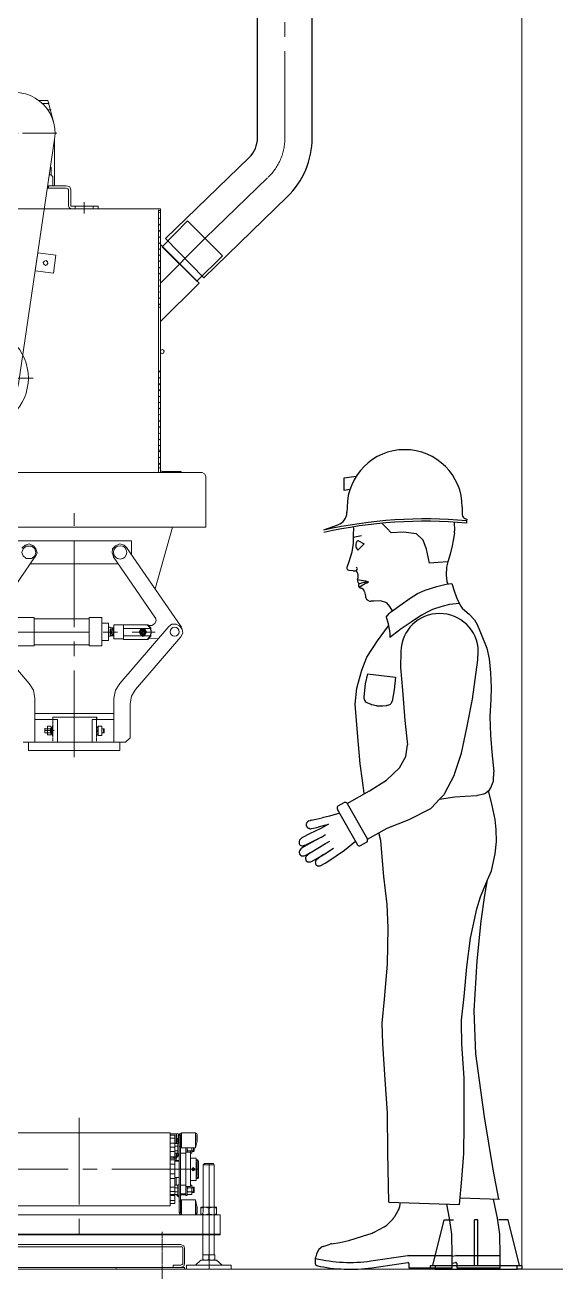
# Model space of a CAD drawing. Header units: millimetres. Extents: x 163705 to 1616509, y 81827 to 302547.
# Drawn here: x 1475946 to 1477111, y 143038 to 145792 of the extents above; entities that cross this region are included whole.
import ezdxf

# ---------------------------------------------------------------- set-up
doc = ezdxf.new("R2010")
doc.units = ezdxf.units.MM
doc.header["$LTSCALE"] = 10
doc.linetypes.add('CENTER2', pattern=[28.575, 19.05, -3.175, 3.175, -3.175])
for name, color, linetype, lineweight in [('1-中心线', 1, 'CENTER2', 0), ('1-建筑轮廓', 7, 'Continuous', 20), ('1-设备轮廓', 2, 'Continuous', 18), ('1-钢构', 6, 'Continuous', 0)]:
    doc.layers.add(name, color=color, linetype=linetype, lineweight=lineweight)

# ---------------------------------------------------------------- blocks, each defined once
blk = doc.blocks.new('*U269')
for p, q in [((0, 16000), (0, 0)), ((0, 0), (300, 0))]:
    blk.add_line(p, q)
blk = doc.blocks.new('*U420')
at = {"layer": '1-中心线'}
for p, q in [((0, 18), (0, 93.4)), ((-93.4, 0), (-18, 0)), ((-9, 0), (9, 0)), ((0, -9), (0, 9)), ((18, 0), (93.4, 0)), ((0, -93.4), (0, -18))]:
    blk.add_line(p, q, dxfattribs=at)
blk = doc.blocks.new('A$C22F163D71')
for p, q in [((975.4, 2326.6), (975.4, 1749.6)), ((1077.6, 2264.3), (979.4, 2166.1)), ((1070.9, 1749.6), (-213.1, 1749.6)), ((1076.2, 1747), (1070.9, 1749.6)), ((1078.9, 1741.7), (1076.2, 1747)), ((1078.9, 1630.2), (1078.9, 1741.7)), ((877.3, 1415.3), (951.5, 1415.3)), ((943.6, 1394.1), (943.6, 1391.5)), ((944.9, 1400.8), (944.9, 1391.5)), ((731.3, 1192.5), (731.3, 1173.9)), ((745.9, 1183.2), (727.4, 1183.2)), ((1011.2, 275.9), (1011.2, 254.7)), ((1045.7, 258.7), (1045.7, 181.7)), ((1086.2, 232.1), (1086.2, 0)), ((1011.2, 164.5), (1011.2, 184.4))]:
    blk.add_line(p, q)
blk.add_lwpolyline([(747.3, 2481.8), (667.7, 1944.6, -1.01465), (489.9, 1971.1), (569.5, 2508.4, -1.000559)], format="xyb", close=True)
for points in [[(744.6, 2520.3), (732.7, 2566.7), (712.8, 2566.7)], [(735.3, 2560.1), (720.7, 2560.1)], [(739.3, 2546.8), (732.7, 2546.8)], [(747.3, 2481.8), (747.3, 2379.7)], [(739.3, 2403.6), (736.7, 2403.6)], [(739.3, 2420.8), (739.3, 2403.6), (743.3, 2399.6), (743.3, 2379.7)], [(783.1, 2329.3), (779.1, 2331.9), (777.8, 2334.6), (777.8, 2370.4), (776.4, 2373.1), (772.5, 2374.4), (731.3, 2374.4)], [(732.7, 2379.7), (772.5, 2379.7), (780.4, 2377), (783.1, 2370.4), (783.1, 2334.6), (842.8, 2334.6), (842.8, 2329.3)], [(734, 2379.7), (734, 2374.4)], [(812.3, 2343.9), (812.3, 2318.7)], [(1025.8, 1749.6), (-221.1, 1749.6), (-221.1, 2329.3), (979.4, 2329.3), (979.4, 1749.6)], [(792.4, 2334.6), (792.4, 2329.3)], [(832.2, 2334.6), (832.2, 2329.3)], [(975.4, 2320), (979.4, 2322.7)], [(975.4, 2306.7), (979.4, 2309.4)], [(975.4, 2292.1), (979.4, 2296.1)], [(975.4, 2278.9), (979.4, 2282.9)], [(975.4, 2280.2), (979.4, 2280.2)], [(975.4, 2265.6), (979.4, 2268.3)], [(975.4, 2252.4), (979.4, 2255)], [(975.4, 2239.1), (979.4, 2241.7)], [(975.4, 2225.8), (979.4, 2228.5)], [(975.4, 2212.6), (979.4, 2215.2)], [(975.4, 2198), (979.4, 2201.9)], [(975.4, 2184.7), (979.4, 2188.7)], [(975.4, 2171.4), (979.4, 2174.1)], [(975.4, 2158.2), (979.4, 2160.8)], [(975.4, 2144.9), (979.4, 2147.6)], [(975.4, 2131.6), (979.4, 2134.3)], [(975.4, 2117.1), (979.4, 2121)], [(979.4, 2113.1), (975.4, 2113.1)], [(975.4, 1969.8), (978.1, 1972.5)], [(975.4, 1972.5), (979.4, 1972.5)], [(975.4, 1956.6), (979.4, 1959.2)], [(975.4, 1942), (979.4, 1945.9)], [(975.4, 1928.7), (979.4, 1932.7)], [(975.4, 1915.4), (979.4, 1918.1)], [(975.4, 1902.2), (979.4, 1904.8)], [(975.4, 1888.9), (979.4, 1891.6)], [(979.4, 1890.2), (975.4, 1890.2)], [(975.4, 1875.6), (979.4, 1878.3)], [(975.4, 1861), (979.4, 1865)], [(975.4, 1847.8), (979.4, 1851.8)], [(975.4, 1834.5), (979.4, 1837.2)], [(975.4, 1821.3), (979.4, 1823.9)], [(975.4, 1808), (979.4, 1810.6)], [(979.4, 1797.4), (978.1, 1798.7), (975.4, 1800)], [(975.4, 1794.7), (979.4, 1797.4)], [(975.4, 1781.5), (979.4, 1784.1)], [(975.4, 1766.9), (979.4, 1770.8)], [(1025.8, 1749.6), (1024.5, 1752.3), (983.4, 1752.3), (980.7, 1753.6), (979.4, 1757.6)], [(1078.9, 1630.2), (-221.1, 1630.2)], [(666.3, 1599.7), (915.7, 1599.7), (915.7, 1569.2)], [(704.8, 1563.9), (708.8, 1573.2), (706.1, 1582.5), (700.8, 1589.1), (691.6, 1593.1), (682.3, 1590.4), (675.6, 1583.8)], [(906.4, 1583.8), (899.8, 1590.4), (890.5, 1593.1), (881.2, 1589.1), (874.6, 1582.5), (873.3, 1573.2), (877.3, 1563.9)], [(1025.8, 1410), (905.1, 1585.1)], [(612, 1429.9), (704.8, 1565.2)], [(886.5, 1549.3), (694.2, 1549.3)], [(968.8, 1429.9), (875.9, 1565.2)], [(703.5, 1253.5), (700.8, 1272.1), (691.6, 1286.7), (584.1, 1411.4)], [(678.3, 1158), (902.5, 1158), (913.1, 1167.3), (913.1, 1241.6), (915.7, 1258.8), (925, 1273.4), (1024.5, 1388.8), (1028.5, 1396.8), (1027.1, 1406.1), (1021.8, 1412.7), (1013.9, 1416.7), (1004.6, 1416.7), (998, 1411.4), (890.5, 1286.7), (881.2, 1272.1), (877.3, 1253.5)], [(665, 1368.9), (702.2, 1368.9), (702.2, 1431.3), (665, 1431.3), (665, 1368.9)], [(702.2, 1428.6), (822.9, 1428.6)], [(865.3, 1419.3), (850.7, 1419.3)], [(865.3, 1419.3), (865.3, 1380.9)], [(865.3, 1410), (869.3, 1410), (869.3, 1408.7), (875.9, 1408.7)], [(874.6, 1408.7), (874.6, 1406.1), (869.3, 1406.1), (869.3, 1392.8), (874.6, 1392.8), (874.6, 1391.5)], [(869.3, 1406.1), (874.6, 1392.8)], [(874.6, 1406.1), (869.3, 1392.8)], [(875.9, 1391.5), (875.9, 1408.7)], [(877.3, 1407.4), (875.9, 1407.4)], [(877.3, 1406.1), (875.9, 1406.1)], [(877.3, 1384.8), (877.3, 1415.3)], [(898.5, 1383.5), (951.5, 1383.5), (958.2, 1390.1), (959.5, 1399.4), (958.2, 1408.7), (951.5, 1415.3)], [(898.5, 1415.3), (898.5, 1383.5)], [(958.2, 1407.4), (898.5, 1407.4)], [(943.6, 1406.1), (938.3, 1406.1), (938.3, 1404.7), (936.9, 1404.7), (936.9, 1403.4), (935.6, 1403.4)], [(944.9, 1400.8), (943.6, 1403.4), (940.9, 1404.7), (938.3, 1403.4), (935.6, 1400.8), (936.9, 1396.8), (939.6, 1395.5), (939.6, 1391.5)], [(936.9, 1395.5), (940.9, 1406.1)], [(940.9, 1388.8), (940.9, 1407.4)], [(940.9, 1406.1), (944.9, 1395.5)], [(946.2, 1403.4), (944.9, 1403.4), (944.9, 1404.7), (943.6, 1404.7), (943.6, 1406.1)], [(950.2, 1383.5), (956.8, 1390.1), (959.5, 1399.4), (956.8, 1408.7), (950.2, 1415.3)], [(952.9, 1414), (962.2, 1414)], [(960.8, 1414), (967.5, 1418), (970.1, 1424.6), (968.8, 1431.3)], [(850.7, 1380.9), (865.3, 1380.9)], [(865.3, 1390.1), (869.3, 1390.1)], [(877.3, 1391.5), (869.3, 1391.5), (869.3, 1390.1)], [(877.3, 1392.8), (875.9, 1392.8)], [(877.3, 1384.8), (898.5, 1384.8)], [(958.2, 1391.5), (898.5, 1391.5)], [(936.9, 1391.5), (936.9, 1395.5), (935.6, 1399.4), (936.9, 1403.4)], [(935.6, 1403.4), (935.6, 1396.8), (938.3, 1396.8)], [(935.6, 1399.4), (946.2, 1399.4)], [(936.9, 1395.5), (935.6, 1399.4)], [(938.3, 1396.8), (938.3, 1395.5), (939.6, 1395.5), (939.6, 1391.5), (936.9, 1391.5), (936.9, 1399.4)], [(936.9, 1394.1), (939.6, 1392.8)], [(938.3, 1390.1), (938.3, 1395.5)], [(939.6, 1394.1), (938.3, 1394.1), (938.3, 1392.8), (939.6, 1392.8)], [(944.9, 1399.4), (944.9, 1391.5), (942.3, 1391.5), (942.3, 1395.5), (943.6, 1395.5), (943.6, 1396.8), (946.2, 1396.8)], [(942.3, 1391.5), (942.3, 1395.5), (944.9, 1396.8)], [(942.3, 1392.8), (944.9, 1394.1)], [(943.6, 1394.1), (942.3, 1394.1)], [(942.3, 1392.8), (943.6, 1392.8)], [(943.6, 1390.1), (943.6, 1395.5)], [(944.9, 1394.1), (943.6, 1392.8)], [(944.9, 1403.4), (946.2, 1399.4), (944.9, 1395.5)], [(946.2, 1399.4), (944.9, 1395.5)], [(946.2, 1396.8), (946.2, 1403.4)], [(946.2, 1400.8), (946.2, 1402.1)], [(975.4, 1384.8), (954.2, 1386.2)], [(702.2, 1371.6), (822.9, 1371.6)], [(703.5, 1253.5), (703.5, 1158)], [(877.3, 1253.5), (877.3, 1158)], [(877.3, 1220.4), (703.5, 1220.4)], [(840.1, 1212.4), (743.3, 1212.4), (743.3, 1207.1)], [(838.8, 1212.4), (743.3, 1212.4), (743.3, 1207.1)], [(838.8, 1212.4), (838.8, 1207.1)], [(840.1, 1207.1), (840.1, 1212.4)], [(703.5, 1207.1), (753.9, 1207.1), (753.9, 1158)], [(726, 1177.9), (726, 1188.5)], [(731.3, 1187.2), (726, 1187.2)], [(731.3, 1187.2), (738, 1187.2), (739.3, 1189.8), (738, 1192.5), (731.3, 1192.5)], [(738, 1177.9), (738, 1187.2)], [(742, 1189.8), (739.3, 1189.8)], [(739.3, 1189.8), (739.3, 1175.3)], [(877.3, 1207.1), (829.5, 1207.1), (829.5, 1158)], [(842.8, 1189.8), (840.1, 1189.8)], [(842.8, 1183.2), (840.1, 1184.5)], [(850.7, 1187.2), (856, 1187.2)], [(850.7, 1177.9), (856, 1177.9), (856, 1187.2)], [(854.7, 1187.2), (854.7, 1177.9)], [(690.2, 1158), (690.2, 1139.4), (890.5, 1139.4), (890.5, 1158)], [(726, 1177.9), (731.3, 1177.9)], [(731.3, 1173.9), (738, 1173.9), (739.3, 1175.3), (738, 1177.9), (731.3, 1177.9)], [(742, 1181.9), (739.3, 1181.9)], [(739.3, 1175.3), (742, 1175.3)], [(743.3, 1176.6), (743.3, 1177.9)], [(743.3, 1175.3), (743.3, 1172.6)], [(743.3, 1171.3), (743.3, 1168.6)], [(743.3, 1167.3), (743.3, 1164.6)], [(743.3, 1163.3), (743.3, 1160.7)], [(743.3, 1159.3), (743.3, 1158)], [(833.5, 1158), (753.9, 1158)], [(838.8, 1176.6), (838.8, 1177.9)], [(838.8, 1175.3), (838.8, 1172.6)], [(840.1, 1171.3), (838.8, 1171.3), (838.8, 1168.6)], [(838.8, 1167.3), (838.8, 1164.6)], [(838.8, 1163.3), (838.8, 1160.7)], [(838.8, 1159.3), (838.8, 1158)], [(842.8, 1180.6), (840.1, 1181.9)], [(842.8, 1175.3), (840.1, 1175.3)], [(850.7, 1172.6), (842.8, 1172.6)], [(1019.2, 297.1), (1000.6, 297.1)], [(1011.2, 294.5), (1000.6, 294.5)], [(1011.2, 287.8), (1000.6, 287.8)], [(1011.2, 277.2), (1000.6, 277.2)], [(1017.9, 275.9), (1011.2, 275.9)], [(1015.2, 275.9), (1015.2, 294.5), (1013.9, 297.1), (1013.9, 275.9)], [(1015.2, 286.5), (1019.2, 286.5)], [(1015.2, 283.9), (1019.2, 283.9)], [(1015.2, 279.9), (1019.2, 279.9)], [(1016.5, 283.9), (1016.5, 279.9)], [(1020.5, 277.2), (1017.9, 277.2), (1017.9, 253.4), (1020.5, 253.4)], [(1019.2, 277.2), (1019.2, 297.1)], [(1025.8, 299.8), (1021.8, 298.5), (1020.5, 294.5)], [(1020.5, 269.3), (1023.2, 269.3), (1025.8, 266.6), (1025.8, 299.8)], [(1020.5, 124.7), (1020.5, 294.5), (1023.2, 294.5), (1023.2, 124.7), (1024.5, 122)], [(1025.8, 299.8), (1023.2, 294.5)], [(1056.3, 299.8), (1025.8, 299.8)], [(1056.3, 299.8), (1059, 298.5), (1060.3, 294.5)], [(1060.3, 281.2), (1056.3, 266.6), (1056.3, 299.8)], [(1011.2, 267.9), (1000.6, 267.9)], [(1000.6, 258.7), (1011.2, 258.7)], [(1000.6, 246.7), (1013.9, 246.7), (1013.9, 254.7)], [(1020.5, 252), (1013.9, 244.1), (1000.6, 244.1)], [(1017.9, 270.6), (1011.2, 270.6)], [(1017.9, 260), (1011.2, 260)], [(1011.2, 254.7), (1017.9, 254.7)], [(1015.2, 254.7), (1015.2, 248.1), (1013.9, 246.7)], [(1016.5, 254.7), (1016.5, 248.1)], [(1019.2, 253.4), (1019.2, 250.7)], [(1035.1, 254.7), (1023.2, 254.7)], [(1056.3, 266.6), (1025.8, 266.6)], [(1035.1, 266.6), (1035.1, 161.8), (1037.8, 161.8), (1037.8, 181.7), (1039.1, 179.1), (1037.8, 173.8), (1039.1, 169.8), (1052.4, 169.8)], [(1035.1, 257.3), (1045.7, 257.3)], [(1039.1, 260), (1037.8, 257.3), (1037.8, 266.6)], [(1037.8, 265.3), (1039.1, 260), (1052.4, 260)], [(1045.7, 254.7), (1048.4, 254.7), (1048.4, 266.6)], [(1053.7, 266.6), (1053.7, 260), (1052.4, 258.7), (1048.4, 258.7)], [(1052.4, 266.6), (1052.4, 258.7)], [(1011.2, 240.1), (1000.6, 240.1)], [(1011.2, 230.8), (1000.6, 230.8)], [(1008.6, 244.1), (1008.6, 246.7)], [(1020.5, 238.8), (1011.2, 238.8)], [(1011.2, 237.4), (1020.5, 237.4)], [(1013.9, 237.4), (1013.9, 244.1)], [(1045.7, 244.1), (1057.7, 244.1), (1057.7, 195), (1045.7, 195)], [(1049.7, 220.2), (1051, 221.5), (1053.7, 220.2)], [(1053.7, 220.2), (1052.4, 220.2), (1051, 221.5), (1051, 220.2), (1049.7, 220.2), (1051, 218.9)], [(1053.7, 221.5), (1049.7, 221.5), (1049.7, 217.5), (1053.7, 217.5), (1053.7, 221.5)], [(1051, 222.8), (1051, 224.2)], [(1063, 237.4), (1061.6, 240.1), (1057.7, 240.1)], [(1057.7, 199), (1061.6, 199), (1063, 201.6), (1063, 237.4)], [(1057.7, 204.3), (1059, 204.3), (1059, 234.8), (1057.7, 234.8)], [(1063, 234.8), (1059, 240.1)], [(1059, 204.3), (1060.3, 205.6), (1060.3, 233.5), (1059, 234.8)], [(1011.2, 209.6), (1000.6, 209.6)], [(1011.2, 199), (1000.6, 199)], [(1011.2, 201.6), (1020.5, 201.6)], [(1013.9, 184.4), (1013.9, 201.6)], [(1053.7, 218.9), (1051, 217.5), (1049.7, 218.9)], [(1051, 217.5), (1052.4, 218.9), (1053.7, 220.2)], [(1051, 216.2), (1051, 218.9)], [(1059, 199), (1063, 204.3)], [(1011.2, 180.4), (1000.6, 180.4)], [(1011.2, 171.1), (1000.6, 171.1)], [(1017.9, 184.4), (1011.2, 184.4)], [(1017.9, 179.1), (1011.2, 179.1)], [(1017.9, 169.8), (1011.2, 169.8)], [(1020.5, 185.7), (1017.9, 185.7), (1017.9, 161.8), (1020.5, 161.8)], [(1023.2, 184.4), (1035.1, 184.4)], [(1035.1, 165.8), (1023.2, 165.8)], [(1045.7, 181.7), (1035.1, 181.7)], [(1039.1, 164.5), (1037.8, 167.1), (1039.1, 169.8)], [(1037.8, 165.8), (1039.1, 164.5), (1048.4, 164.5)], [(1052.4, 179.1), (1039.1, 179.1)], [(1048.4, 184.4), (1045.7, 184.4)], [(1048.4, 184.4), (1048.4, 164.5)], [(1048.4, 180.4), (1053.7, 180.4), (1053.7, 168.5), (1048.4, 168.5)], [(1052.4, 180.4), (1052.4, 168.5)], [(1017.9, 164.5), (1000.6, 164.5)], [(1011.2, 161.8), (1000.6, 161.8)], [(1011.2, 151.2), (1000.6, 151.2)], [(1011.2, 144.6), (1000.6, 144.6)], [(1020.5, 157.9), (1013.9, 164.5)], [(1025.8, 119.4), (1021.8, 120.7), (1020.5, 124.7), (1023.2, 124.7), (1025.8, 119.4), (1025.8, 152.5), (1023.2, 149.9), (1020.5, 149.9)], [(1023.2, 163.2), (1035.1, 163.2)], [(1056.3, 152.5), (1025.8, 152.5)], [(1059, 138), (1056.3, 152.5), (1056.3, 119.4), (1059, 124.7), (1057.7, 122)], [(1056.3, 119.4), (1059, 120.7), (1060.3, 124.7)], [(1068.3, 136.6), (1102.8, 136.6), (1102.8, 119.4), (1069.6, 119.4), (1068.3, 119.4), (1068.3, 136.6)], [(1068.3, 122), (1077.6, 119.4), (1085.5, 122), (1085.5, 134), (1077.6, 136.6), (1068.3, 134)], [(1102.8, 134), (1094.8, 136.6), (1085.5, 134)], [(1102.8, 122), (1094.8, 119.4), (1085.5, 122)], [(491.3, 76.9), (1110.7, 76.9)], [(1024.5, 4), (1031.1, 6.6), (1032.5, 11.9), (1032.5, 46.4), (1031.1, 51.7), (1024.5, 54.4), (-109.6, 54.4), (-114.9, 51.7), (-117.6, 46.4), (-117.6, 11.9), (-114.9, 6.6), (-109.6, 4)], [(-92.4, 4), (-92.4, 9.3), (-109.6, 9.3), (-112.3, 11.9), (-112.3, 46.4), (-111, 49.1), (1027.1, 49.1), (1028.5, 46.4), (1028.5, 11.9), (1027.1, 10.6), (1024.5, 9.3), (1007.3, 9.3), (1007.3, 4)], [(1072.2, 31.8), (1098.8, 31.8), (1098.8, 19.9)], [(1072.2, 21.2), (1078.9, 19.9), (1085.5, 21.2), (1085.5, 31.8)], [(1032.5, 4), (-117.6, 4)], [(882.6, 4), (882.6, 0), (1032.5, 0), (1032.5, 4)], [(1056.3, 9.3), (1068.3, 19.9), (1102.8, 19.9), (1114.7, 9.3)], [(1098.8, 21.2), (1092.1, 19.9), (1085.5, 21.2)]]:
    blk.add_lwpolyline(points)
for points in [[(979.4, 1760.2), (979.4, 2325.3), (975.4, 2325.3), (975.4, 1760.2)], [(1059, 2170.1), (983.4, 2245.7), (1039.1, 2302.8), (1116, 2225.8)], [(744.6, 2187.4), (704.8, 2192.7), (710.1, 2232.5), (749.9, 2227.2)], [(979.4, 2251), (1064.3, 2166.1), (979.4, 2081.2)], [(722.1, 2211.2), (724.7, 2213.9), (728.7, 2215.2), (731.3, 2212.6), (732.7, 2208.6), (730, 2205.9), (727.4, 2204.6), (723.4, 2207.3)], [(987.4, 2016.2), (986, 2018.9), (983.4, 2020.2), (980.7, 2018.9), (979.4, 2016.2), (980.7, 2012.3), (983.4, 2010.9), (986, 2012.3)], [(696.9, 1587.8), (684.9, 1587.8), (678.3, 1582.5), (675.6, 1574.5), (678.3, 1566.6), (684.9, 1561.3), (696.9, 1561.3), (703.5, 1566.6), (706.1, 1574.5), (703.5, 1582.5)], [(850.7, 1368.9), (850.7, 1431.3), (822.9, 1431.3), (822.9, 1368.9)], [(948.9, 1399.4), (946.2, 1406.1), (940.9, 1407.4), (935.6, 1406.1), (933, 1399.4), (935.6, 1394.1), (940.9, 1391.5), (946.2, 1394.1)], [(947.6, 1399.4), (944.9, 1403.4), (940.9, 1406.1), (936.9, 1403.4), (934.3, 1399.4), (936.9, 1395.5), (940.9, 1394.1), (944.9, 1395.5)], [(742, 1172.6), (742, 1192.5), (743.3, 1192.5), (743.3, 1172.6)], [(1000.6, 299.8), (1000.6, 139.3), (601.3, 139.3), (601.3, 299.8)], [(1060.3, 281.2), (1059, 281.2), (1059, 294.5), (1060.3, 294.5)], [(1051, 222.8), (1049.7, 221.5), (1048.4, 220.2), (1049.7, 217.5), (1051, 216.2), (1053.7, 217.5), (1055, 220.2), (1053.7, 221.5)], [(1073.6, 229.5), (1097.5, 229.5), (1096.1, 232.1), (1076.2, 232.1)], [(1060.3, 124.7), (1059, 124.7), (1059, 138), (1060.3, 138)], [(1110.7, 75.6), (1110.7, 119.4), (491.3, 119.4), (491.3, 75.6)], [(1134.6, 9.3), (1036.4, 9.3), (1036.4, 0), (1134.6, 0)]]:
    blk.add_lwpolyline(points, close=True)
at = {"ltscale": 0.178341}
blk.add_lwpolyline([(1005.9, 1630.2), (967.6, 1494.5)], dxfattribs=at)
at = {"ltscale": 0.003333}
for points in [[(743.3, 1207.1), (743.3, 1177.9)], [(838.8, 1207.1), (838.8, 1177.9)]]:
    blk.add_lwpolyline(points, dxfattribs=at)
at = {"ltscale": 0.006667}
blk.add_lwpolyline([(838.8, 1193.8), (840.1, 1193.8), (840.1, 1171.3)], dxfattribs=at)
at = {"ltscale": 0.005}
blk.add_lwpolyline([(850.7, 1172.6), (850.7, 1192.5), (842.8, 1192.5), (842.8, 1172.6)], dxfattribs=at)
at = {"ltscale": 0.021667}
blk.add_lwpolyline([(1011.2, 144.6), (1011.2, 294.5)], dxfattribs=at)
at = {"ltscale": 0.103333}
for points in [[(1072.2, 19.9), (1073.6, 229.5)], [(1097.5, 31.8), (1097.5, 229.5)]]:
    blk.add_lwpolyline(points, dxfattribs=at)
for centre, radius in [((890.9, 1574.5), 14.7), ((1010.6, 1400.1), 9.97)]:
    blk.add_circle(centre, radius)
at = {"ltscale": 0.025}
blk.add_arc((578.8, 1957.2), 110.8, 270, 90, dxfattribs=at)
at = {"layer": '1-中心线'}
for p, q in [((700.3, 1957.2), (-173.6, 1957.2)), ((790.4, 1124.5), (790.4, 1660.5)), ((801, 332.7), (801, 62.6)), ((1063, 219.5), (493.5, 219.5))]:
    blk.add_line(p, q, dxfattribs=at)
blk.add_lwpolyline([(631.4, 1399.4), (968.2, 1399.4)], dxfattribs=at)
at = {"layer": '1-中心线', "ltscale": 0.025}
blk.add_lwpolyline([(983.4, 82.2), (983.4, -21.2)], dxfattribs=at)
at = {"layer": '1-中心线', "extrusion": (0, 0, -1)}
blk.add_blockref('*U420', (-658.4, 2495.1), dxfattribs=at)
blk = doc.blocks.new('操作人员')
for p, q in [((-228.6, 1085.7), (-202, 1089.4)), ((-228.6, 1058.1), (-228.6, 1085.7)), ((-216, 1059.7), (-228.6, 1058.1)), ((-222, 1021.5), (-222.4, 1009.9)), ((30.7, 1021.5), (30.7, 1005.1)), ((40.3, 994.9), (38.1, 995.5)), ((40.4, 994.8), (40.2, 991.1)), ((-273.1, 971.7), (-242.3, 982.6)), ((-208.2, 974.5), (-208.6, 961.2)), ((-208.5, 977.9), (-208.2, 974.5)), ((-135, 975), (-146.1, 985.8)), ((-125, 965), (-135, 975)), ((-98, 966), (-125, 965)), ((-70, 963), (-98, 966)), ((13.6, 965.2), (11, 947.7)), ((12.8, 988.3), (13.8, 969.3)), ((40.2, 991.1), (39.8, 986.2)), ((-208.7, 942.3), (-212, 922.3)), ((-208.6, 961.2), (-208.7, 942.3)), ((-208.6, 955.4), (-190.8, 958.7)), ((-198.4, 948), (-184.6, 940.6)), ((-198.2, 926.9), (-184.6, 940.6)), ((-55, 949), (-70, 963)), ((-48, 929), (-55, 949)), ((8.8, 936.6), (4.3, 918.1)), ((11, 947.7), (8.8, 936.6)), ((-212, 922.3), (-218.5, 901.2)), ((-41, 898), (-48, 929)), ((4.3, 918.1), (-1, 901)), ((-218.5, 901.2), (-222.5, 889)), ((-209, 881.2), (-218.2, 882.5)), ((-202.3, 881.3), (-202.4, 881.3)), ((-22, 900), (-41, 898)), ((-1, 901), (-22, 900)), ((-3.7, 889.4), (-4.6, 872.7)), ((-1, 901), (-3.7, 889.4)), ((-207.7, 881.1), (-203.9, 881.1)), ((-199.5, 877.7), (-199.7, 878.1)), ((-199.1, 861.5), (-198.3, 864.7)), ((-187, 859.6), (-199.1, 861.5)), ((-198.2, 873.9), (-198.7, 875.6)), ((-198, 866.2), (-197.9, 867.5)), ((-197.8, 868.7), (-197.9, 871.6)), ((-194.8, 853.9), (-186.8, 855.9)), ((-187, 859.6), (-187.4, 859.7)), ((-180.4, 858.7), (-187, 859.6)), ((-186.8, 855.9), (-183.1, 856.7)), ((-182.1, 853.6), (-179.1, 855.3)), ((-180.6, 857), (-175.2, 857.4)), ((-180.4, 858.7), (-175.2, 857.4)), ((-179.1, 855.3), (-175.2, 857.4)), ((-4.6, 872.7), (-4.2, 864.4)), ((-4.4, 852.3), (7.8, 853.8)), ((-4.2, 864.4), (-2.9, 858.3)), ((-2.9, 858.3), (-0.9, 852.7)), ((7.8, 853.8), (13.7, 835.5)), ((-195.6, 845.2), (-192.1, 847.6)), ((-195.4, 845.1), (-193.6, 844.2)), ((-193.6, 844.2), (-190.6, 843.2)), ((-192.1, 847.6), (-189.1, 849.6)), ((-190.6, 843.2), (-190.3, 843.1)), ((-189.1, 849.6), (-186.1, 851.6)), ((-186.1, 851.6), (-184.1, 852.6)), ((-184.1, 852.6), (-182.1, 853.6)), ((-183.7, 835.6), (-183.6, 835.2)), ((-183.6, 835.2), (-182.6, 829.2)), ((-182.6, 829.2), (-182, 826)), ((-83.4, 821.3), (-67.4, 831.3)), ((-67.4, 831.3), (-50.4, 839.3)), ((-50.4, 839.3), (-25.4, 847.3)), ((-25.4, 847.3), (-4.4, 852.3)), ((13.7, 835.5), (19.7, 819.5)), ((-180.9, 822.5), (-180.7, 821.8)), ((-177.3, 817.5), (-176, 816.5)), ((-174, 815.6), (-176, 816.5)), ((-163.4, 814.6), (-169.6, 814.6)), ((-148.5, 815.5), (-163.4, 814.6)), ((-135, 810.9), (-148.5, 815.5)), ((-128.3, 802.9), (-135, 810.9)), ((-122.3, 793.9), (-128.3, 802.9)), ((-119.7, 795.9), (-106.4, 805.3)), ((-106.4, 805.3), (-83.4, 821.3)), ((-33.9, 797.3), (-13.3, 803.9)), ((-13.3, 803.9), (3.6, 807.9)), ((3.6, 807.9), (24.2, 810.5)), ((19.7, 819.5), (27.7, 803.5)), ((27.7, 803.5), (30.7, 799.5)), ((30.7, 799.5), (36.7, 794.5)), ((-136.2, 780), (-129.9, 787.5)), ((-136.2, 780), (-132.2, 766)), ((-126.7, 790.5), (-119.7, 795.9)), ((-58.6, 783.7), (-81.6, 768.7)), ((-58.6, 783.7), (-45.8, 791.7)), ((-45.8, 791.7), (-33.9, 797.3)), ((36.7, 794.5), (45.7, 786.5)), ((45.7, 786.5), (57.7, 773.5)), ((57.7, 773.5), (63.7, 763.5)), ((-155.5, 727.6), (-131.1, 760.6)), ((-132.2, 766), (-130.2, 756)), ((-130.2, 756), (-129.2, 750)), ((-129.2, 750), (-128.2, 742)), ((-103.6, 753.7), (-122.6, 739.7)), ((-81.6, 768.7), (-103.6, 753.7)), ((63.7, 763.5), (72.3, 742.6)), ((-178.5, 691.6), (-155.5, 727.6)), ((-128.2, 742), (-128.2, 734.8)), ((-122.6, 739.7), (-128.2, 734.8)), ((72.3, 742.6), (84.3, 711.6)), ((-189.5, 663.6), (-178.5, 691.6)), ((-104.1, 704.3), (-104.7, 669)), ((65, 685.6), (65.9, 704.4)), ((84.3, 711.6), (89.6, 687.9)), ((-200.5, 623.6), (-189.5, 663.6)), ((-104.7, 669), (-100.7, 619)), ((53.4, 599.7), (65, 685.6)), ((89.6, 687.9), (92.9, 657.3)), ((-182.3, 633.6), (-185.4, 604.6)), ((-177.3, 655.5), (-182.3, 633.6)), ((-177.3, 655.5), (-115.6, 647.6)), ((-115.6, 647.6), (-118.9, 619.8)), ((92.9, 657.3), (94.3, 625.3)), ((-204.3, 588.7), (-200.5, 623.6)), ((-118.9, 619.8), (-123.3, 595.1)), ((-100.7, 619), (-95.7, 553)), ((94.3, 625.3), (93.2, 599.1)), ((-198.6, 516.9), (-204.3, 588.7)), ((-185.3, 601.6), (-184.9, 599.8)), ((-182.4, 595), (-182, 594.5)), ((-178.7, 592.2), (-169.9, 588.3)), ((-168, 587.6), (-157.7, 585.4)), ((-155.7, 585.1), (-143.7, 585)), ((-143.7, 585), (-135.2, 585.9)), ((-133.4, 586.3), (-130.3, 587.2)), ((-124.7, 591.4), (-124.7, 591.4)), ((41, 536.7), (53.4, 599.7)), ((93.2, 599.1), (90.9, 561.4)), ((-95.7, 553), (-89.7, 499)), ((90.9, 561.4), (93, 520.8)), ((28.7, 480.9), (41, 536.7)), ((-193.5, 457.5), (-198.6, 516.9)), ((-92.8, 474), (-89.7, 499)), ((93, 520.8), (96.1, 475.3)), ((-106.8, 449), (-92.8, 474)), ((14, 434.9), (28.7, 480.9)), ((96.1, 475.3), (97.6, 461.9)), ((-188.4, 420.9), (-193.5, 457.5)), ((-135.8, 422), (-106.8, 449)), ((97.6, 461.9), (100.1, 439.4)), ((-184.4, 392.9), (-188.4, 420.9)), ((-172.8, 398), (-135.8, 422)), ((-7.3, 392.8), (13.4, 433.4)), ((93.3, 404.6), (98.6, 417.7)), ((99.4, 421.1), (100.1, 439.4)), ((-221.7, 370.5), (-172.8, 398)), ((-19.1, 379.7), (-9, 390.5)), ((14.5, 384.7), (37.3, 386.3)), ((37.3, 386.3), (62.6, 388.2)), ((64.1, 388.5), (78, 391.8)), ((82.1, 393.8), (90.4, 400.7)), ((96.5, 365.7), (88.4, 399)), ((-243.5, 358.2), (-199.4, 279.8)), ((-241.6, 365), (-228.5, 372.4)), ((-221.7, 370.5), (-177.6, 292)), ((-86, 335.5), (-39.6, 358.7)), ((-36.8, 360.8), (-19.1, 379.7)), ((-19.1, 379.7), (14.5, 384.7)), ((102.9, 335.4), (96.5, 365.7)), ((-305.7, 332.2), (-302.6, 333.3)), ((-300.7, 333.8), (-289.7, 336)), ((-289.7, 336), (-276.7, 338.7)), ((-260.7, 342.7), (-276.7, 338.7)), ((-238.2, 348.9), (-260.7, 342.7)), ((-134, 316.5), (-86, 335.5)), ((105.2, 313.6), (102.9, 335.4)), ((-304.6, 303.8), (-320.3, 295.5)), ((-304.7, 315.3), (-305.1, 315.4)), ((-279.6, 315.8), (-304.6, 303.8)), ((-295.7, 315.7), (-300.6, 315)), ((-285.9, 318), (-295.7, 315.7)), ((-269.7, 322.7), (-285.4, 318.1)), ((-262.7, 324.7), (-279.6, 315.8)), ((-269.7, 322.7), (-262.7, 324.7)), ((-177.6, 292), (-134, 316.5)), ((-147.7, 289.5), (-152.3, 306.2)), ((105.5, 286.7), (105.2, 313.6)), ((-301.3, 283.8), (-310.3, 278.8)), ((-278.3, 296.8), (-309.1, 281.1)), ((-278.3, 296.8), (-301.3, 283.8)), ((-286.5, 272.1), (-269.4, 282.3)), ((-278.3, 296.8), (-269.3, 302.2)), ((-269.4, 282.3), (-260.2, 287.8)), ((-227.6, 267.7), (-203.7, 287.5)), ((-192.5, 277.9), (-179.5, 285.2)), ((-145.9, 262.4), (-147.7, 289.5)), ((103, 260.2), (105.5, 286.7)), ((-314.4, 256.3), (-303.1, 262.1)), ((-303.1, 262.1), (-309.1, 257.1)), ((-303.1, 262.1), (-286.5, 272.1)), ((-299.9, 243.3), (-287.1, 250.1)), ((-284.9, 250.3), (-289.9, 246.1)), ((-287.1, 250.1), (-271.1, 260.1)), ((-273.9, 258.3), (-284.9, 250.3)), ((-271.1, 260.1), (-252.1, 272.1)), ((-257.9, 247.3), (-245.9, 255.3)), ((-245.9, 255.3), (-227.6, 267.7)), ((-141.3, 210), (-145.9, 262.4)), ((94.6, 222.9), (103, 260.2)), ((-306.9, 242.1), (-304.6, 242.1)), ((-291.3, 244), (-291.7, 242.4)), ((-291.7, 240.2), (-291.2, 237.8)), ((-289.9, 235.2), (-289.4, 234.8)), ((-285.9, 233.3), (-282.2, 233.3)), ((-279.8, 233.9), (-269.9, 239.3)), ((-269.9, 239.3), (-257.9, 247.3)), ((86.1, 202.5), (94.6, 222.9)), ((-134.1, 148.7), (-141.3, 210)), ((70.8, 165.7), (86.1, 202.5)), ((80.6, 169.4), (86.1, 202.5)), ((62.6, 139.1), (70.8, 165.7)), ((72.1, 112.2), (80.6, 169.4)), ((-132.1, 97.7), (-134.1, 148.7)), ((48.6, 74.9), (62.6, 139.1)), ((63.1, 25.2), (72.1, 112.2)), ((-133.7, 17.2), (-132.1, 97.7)), ((40.7, 11.8), (48.6, 74.9)), ((-140.3, -59.3), (-133.7, 17.2)), ((34.7, -53.2), (40.7, 11.8)), ((57, -84.7), (63.1, 25.2)), ((28.7, -105.2), (34.7, -53.2)), ((-144.9, -112.2), (-140.3, -59.3)), ((28.7, -112.2), (28.7, -105.2)), ((60.8, -179.4), (57, -84.7)), ((-143.8, -157.3), (-144.9, -112.2)), ((29.8, -157.3), (28.7, -112.2)), ((-138.5, -235.7), (-143.8, -157.3)), ((34.9, -232.7), (29.8, -157.3)), ((79.4, -317.4), (60.8, -179.4)), ((-133.6, -309.7), (-138.5, -235.7)), ((34.9, -253.5), (34.9, -232.7)), ((34.9, -334.3), (34.9, -253.5)), ((-132.3, -396.3), (-133.6, -309.7)), ((98.4, -433.1), (79.4, -317.4)), ((34.1, -398), (34.9, -334.3)), ((-130.8, -505), (-132.3, -396.3)), ((30, -454.4), (34.1, -398)), ((111.2, -498.7), (98.4, -433.1)), ((24.8, -510.6), (30, -454.4)), ((26.2, -495.6), (112.3, -498.7)), ((-130.8, -505), (24.8, -510.6)), ((-106.6, -514.5), (-104.8, -505.9)), ((2.8, -540.5), (-3.2, -509.6)), ((107.8, -540.5), (99.6, -498.3)), ((-133.4, -554), (-122.4, -543)), ((-117.5, -536.6), (-109.9, -523.2)), ((7.8, -575.5), (2.8, -540.5)), ((112.8, -575.5), (107.8, -540.5)), ((-188.5, -580.1), (-166.9, -572.9)), ((-162.3, -570.9), (-140.4, -559.2)), ((8.8, -622.5), (7.8, -575.5)), ((113.8, -622.5), (112.8, -575.5)), ((-279.6, -605.3), (-278.9, -604.8)), ((-274.5, -602.4), (-259.2, -597.2)), ((-256.6, -596.5), (-237.9, -593.7)), ((-237.9, -593.7), (-218.5, -589.1)), ((-218.5, -589.1), (-188.5, -580.1)), ((-291.2, -628.7), (-290.8, -625.3)), ((-291.2, -641.7), (-291.2, -628.7)), ((-169.9, -634.2), (-88.4, -622.6)), ((-87.7, -622.5), (8.8, -622.5)), ((8.8, -649.5), (8.8, -622.5)), ((8.8, -623.7), (16.6, -622.6)), ((17.3, -622.5), (113.8, -622.5)), ((113.8, -649.5), (113.8, -622.5)), ((-167.8, -649.1), (-88.8, -637.8)), ((-86.5, -639.8), (-86.5, -649.5)), ((-86.5, -649.5), (8.8, -649.5)), ((8.8, -638.8), (16.2, -637.8)), ((18.5, -639.8), (18.5, -649.5)), ((18.5, -649.5), (113.8, -649.5))]:
    blk.add_line(p, q)
at = {"lineweight": 25}
for p, q in [((-311.8, 325.6), (-311.3, 326.7)), ((-311.5, 321), (-311.8, 321.7)), ((-327.2, 286.8), (-327.3, 286.8)), ((-327.3, 282.8), (-327.1, 282)), ((-324.7, 278.7), (-323.4, 277.9)), ((-322.7, 293.7), (-324.5, 291.9)), ((-310.3, 278.8), (-321.9, 272)), ((-319.6, 277.3), (-317.9, 277.7)), ((-317.4, 277.9), (-310.2, 280.6)), ((-326.9, 261.9), (-326.8, 260.9)), ((-325.3, 258), (-324, 256.7)), ((-322.7, 271.5), (-323.5, 270.7)), ((-320.5, 255.2), (-318.9, 255.2)), ((-313.1, 251), (-313.1, 249.6)), ((-313, 248.6), (-312.6, 246.5)), ((-309.1, 257.1), (-311.6, 254.6)), ((-309.9, 243), (-309.1, 242.6)), ((-33.8, -644.3), (-8.8, -544.3)), ((-8.8, -544.3), (11.2, -544.3)), ((65.2, -544.3), (57.2, -544.3)), ((57.2, -644.3), (57.2, -544.3)), ((65.2, -644.3), (65.2, -544.3)), ((131.2, -544.3), (111.2, -544.3)), ((156.2, -644.3), (131.2, -544.3)), ((-38.8, -652.3), (-38.8, -644.3)), ((-38.8, -644.3), (-28.8, -644.3)), ((-28.8, -652.3), (-38.8, -652.3)), ((-28.8, -644.3), (-28.8, -652.3)), ((-28.8, -644.3), (151.2, -644.3)), ((-28.8, -652.3), (151.2, -652.3)), ((151.2, -652.3), (151.2, -644.3)), ((151.2, -644.3), (161.2, -644.3)), ((161.2, -652.3), (151.2, -652.3)), ((161.2, -644.3), (161.2, -652.3))]:
    blk.add_line(p, q, dxfattribs=at)
for centre, radius, start, end in [((-95.6, 1021.1), 126.4, 0.1651, 179.8349), ((-51.5, -7.6), 1003, 84.7582, 102.7626), ((-252.3, 1010.9), 30, 289.477, 358.2101), ((40.7, 1005.1), 10, 180, 254.7449), ((-51.5, -7.6), 998, 84.7519, 102.8097), ((-6.2, 968.2), 20, 351.4216, 3.0398), ((-189.1, 937.5), 14, 131.7935, 229.3257), ((-217.8, 887.5), 5, 161.5651, 263.1513), ((-219.5, 872.6), 10, 82.1949, 83.1513), ((-207.7, 891.1), 10, 262.1949, 270.0775), ((-203.7, 885.3), 4.19, 267.4626, 67.5556), ((-208.6, 873.5), 10, 27.4222, 50.9961), ((-208.4, 873.1), 10, 14.5655, 27.4222), ((-193.2, 859.8), 6.07, 163.773, 254.7214), ((-208, 867.2), 10, 345.9638, 354.6267), ((-207.9, 871.3), 10, 1.3996, 14.5655), ((-207.8, 868.4), 10, 354.6267, 1.3996), ((-191.1, 849.2), 6, 128.1443, 219.5681), ((-179.2, 837), 20, 94.1017, 101.3099), ((-195, 846), 1, 219.5681, 243.4349), ((-193.5, 833.6), 10, 11.3099, 71.5651), ((-162.4, 829.9), 20, 191.3099, 201.8014), ((-171.4, 825.6), 10, 201.8014, 233.6281), ((-169.7, 824.6), 10, 244.2282, 270.4485), ((-114.6, 774.6), 20, 127.4509, 139.9711), ((-19.1, 702.7), 85, 1.1711, 178.8973), ((-175.5, 603.6), 10, 173.9408, 191.5682), ((-175.1, 601.8), 10, 191.5682, 222.754), ((-174.7, 601.3), 10, 222.754, 246.1872), ((-165.8, 597.4), 10, 246.1872, 257.522), ((-155.6, 595.1), 10, 257.522, 269.3811), ((-136.3, 595.9), 10, 276.2179, 286.6268), ((-133.1, 596.8), 10, 286.6268, 327.3671), ((-133.1, 596.8), 10, 327.3671, 349.9698), ((4.5, 437.9), 10, 332.9362, 342.2476), ((89.4, 421.5), 10, 337.6199, 357.8223), ((-16.2, 397.4), 10, 316.8476, 332.9362), ((61.8, 398.2), 10, 274.3987, 283.2405), ((75.7, 401.5), 10, 283.2405, 309.8056), ((84, 408.4), 10, 309.8056, 337.6199), ((-239.1, 360.7), 5, 119.3504, 209.3504), ((-226, 368), 5, 29.3504, 119.3504), ((-44.1, 367.7), 10, 296.5651, 316.8476), ((-302.2, 322.8), 10, 110.556, 156.8014), ((-299.1, 324), 10, 99.4623, 110.556), ((-302.3, 325), 10, 203.1986, 254.0546), ((-302, 324.9), 10, 254.0546, 278.1301), ((-286.9, 322.9), 5, 281.3099, 287.354), ((-195, 282.2), 5, 209.3504, 299.3504), ((-181.9, 289.6), 5, 299.3504, 29.3504), ((-306.9, 247.1), 5, 243.4349, 270), ((-304.6, 252.1), 10, 270, 298.0725), ((-286.8, 241.2), 5, 165.9638, 191.3099), ((-287.4, 243.1), 4, 129.8056, 165.9638), ((-286.3, 238.8), 5, 191.3099, 225), ((-285.9, 238.3), 5, 225, 270), ((-282.2, 238.3), 5, 270, 298.6105), ((-135.9, -508.4), 30, 330.2551, 348.2503), ((-143.6, -521.7), 30, 315, 330.2551), ((-176.4, -544.5), 30, 288.4349, 298.1786), ((-154.6, -532.8), 30, 298.1786, 315), ((-261, -628.9), 30, 128.2787, 173.1429), ((-269.7, -616.6), 15, 108.9221, 128.2787), ((-254.3, -611.4), 15, 98.5308, 108.9221), ((-216, -312.7), 324.8, 256.6072, 278.1454), ((-87.7, -627.5), 5, 90, 98.1454), ((17.3, -627.5), 5, 90, 98.1454), ((-288.2, -641.7), 3, 180, 257.6159), ((-216, -312.7), 339.8, 257.6159, 278.1454), ((-88.5, -639.8), 2, 0, 98.1454), ((16.5, -639.8), 2, 0, 98.1454)]:
    blk.add_arc(centre, radius, start, end)
for centre, radius, start, end in [((-307.2, 323.7), 5, 156.8014, 203.1986), ((-317.4, 284.8), 10, 168.6901, 191.3099), ((-317.4, 284.9), 10, 135, 168.6901), ((-322.2, 283), 5, 191.3099, 239.0362), ((-320.8, 282.2), 5, 239.0362, 284.0362), ((-315.6, 286.7), 10, 117.8973, 135), ((-319.1, 282.6), 5, 284.0362, 290.556), ((-313.7, 290), 10, 290.556, 297.0088), ((-317, 263.2), 10, 130.9985, 187.125), ((-321.8, 261.6), 5, 187.125, 225), ((-320.5, 260.2), 5, 225, 270), ((-319.4, 267.7), 5, 120.2564, 130.9985), ((-318.9, 265.2), 10, 270, 296.9741), ((-308.1, 251), 5, 135, 180), ((-308.1, 249.6), 5, 180, 191.3099), ((-307.7, 247.5), 5, 191.3099, 243.4349)]:
    blk.add_arc(centre, radius, start, end, dxfattribs=at)
blk = doc.blocks.new('A$Cda213b59')
for p, q in [((225.1, 2382.6), (225.1, 2262.6)), ((325.1, 2376.6), (325.1, 2268.6)), ((308.3, 86.2), (392.3, 0))]:
    blk.add_line(p, q)
for points in [[(325.1, 2376.6), (0, 2376.6)], [(325.1, 2268.6), (0, 2268.6)]]:
    blk.add_lwpolyline(points)
for points in [[(392.1, 0.2), (575.5, 178.1, 0.202936), (630.2, 307.3), (630.2, 2202.6, 0.414214), (450.2, 2382.6), (225.1, 2382.6)], [(308.3, 86.2), (491.9, 264.2, 0.202936), (510.2, 307.3), (510.2, 2202.6, 0.414214), (450.2, 2262.6), (225.1, 2262.6)]]:
    blk.add_lwpolyline(points, format="xyb")
at = {"layer": '1-中心线'}
blk.add_lwpolyline([(395.1, 86.8), (533.7, 221.1, 0.202936), (570.2, 307.3), (570.2, 2202.6, 0.414214), (450.2, 2322.6), (0, 2322.6)], format="xyb", dxfattribs=at)

msp = doc.modelspace()

# ---------------------------------------------------------------- linework, layer by layer
at = {"layer": '1-建筑轮廓'}
msp.add_line((1430750.296, 143059.632), (1515696.37, 143059.632), dxfattribs=at)

# ---------------------------------------------------------------- block references
for name, p in [('A$Cda213b59', (1475945.648, 145237.158)), ('操作人员', (1476874.427, 143712.158, -618.537))]:
    msp.add_blockref(name, p)
at = {"layer": '1-设备轮廓'}
msp.add_blockref('A$C22F163D71', (1475263.207, 143059.632), dxfattribs=at)
at = {"layer": '1-钢构'}
msp.add_blockref('*U269', (1477035.648, 143059.632), dxfattribs=at)

doc.saveas('drawing.dxf')
